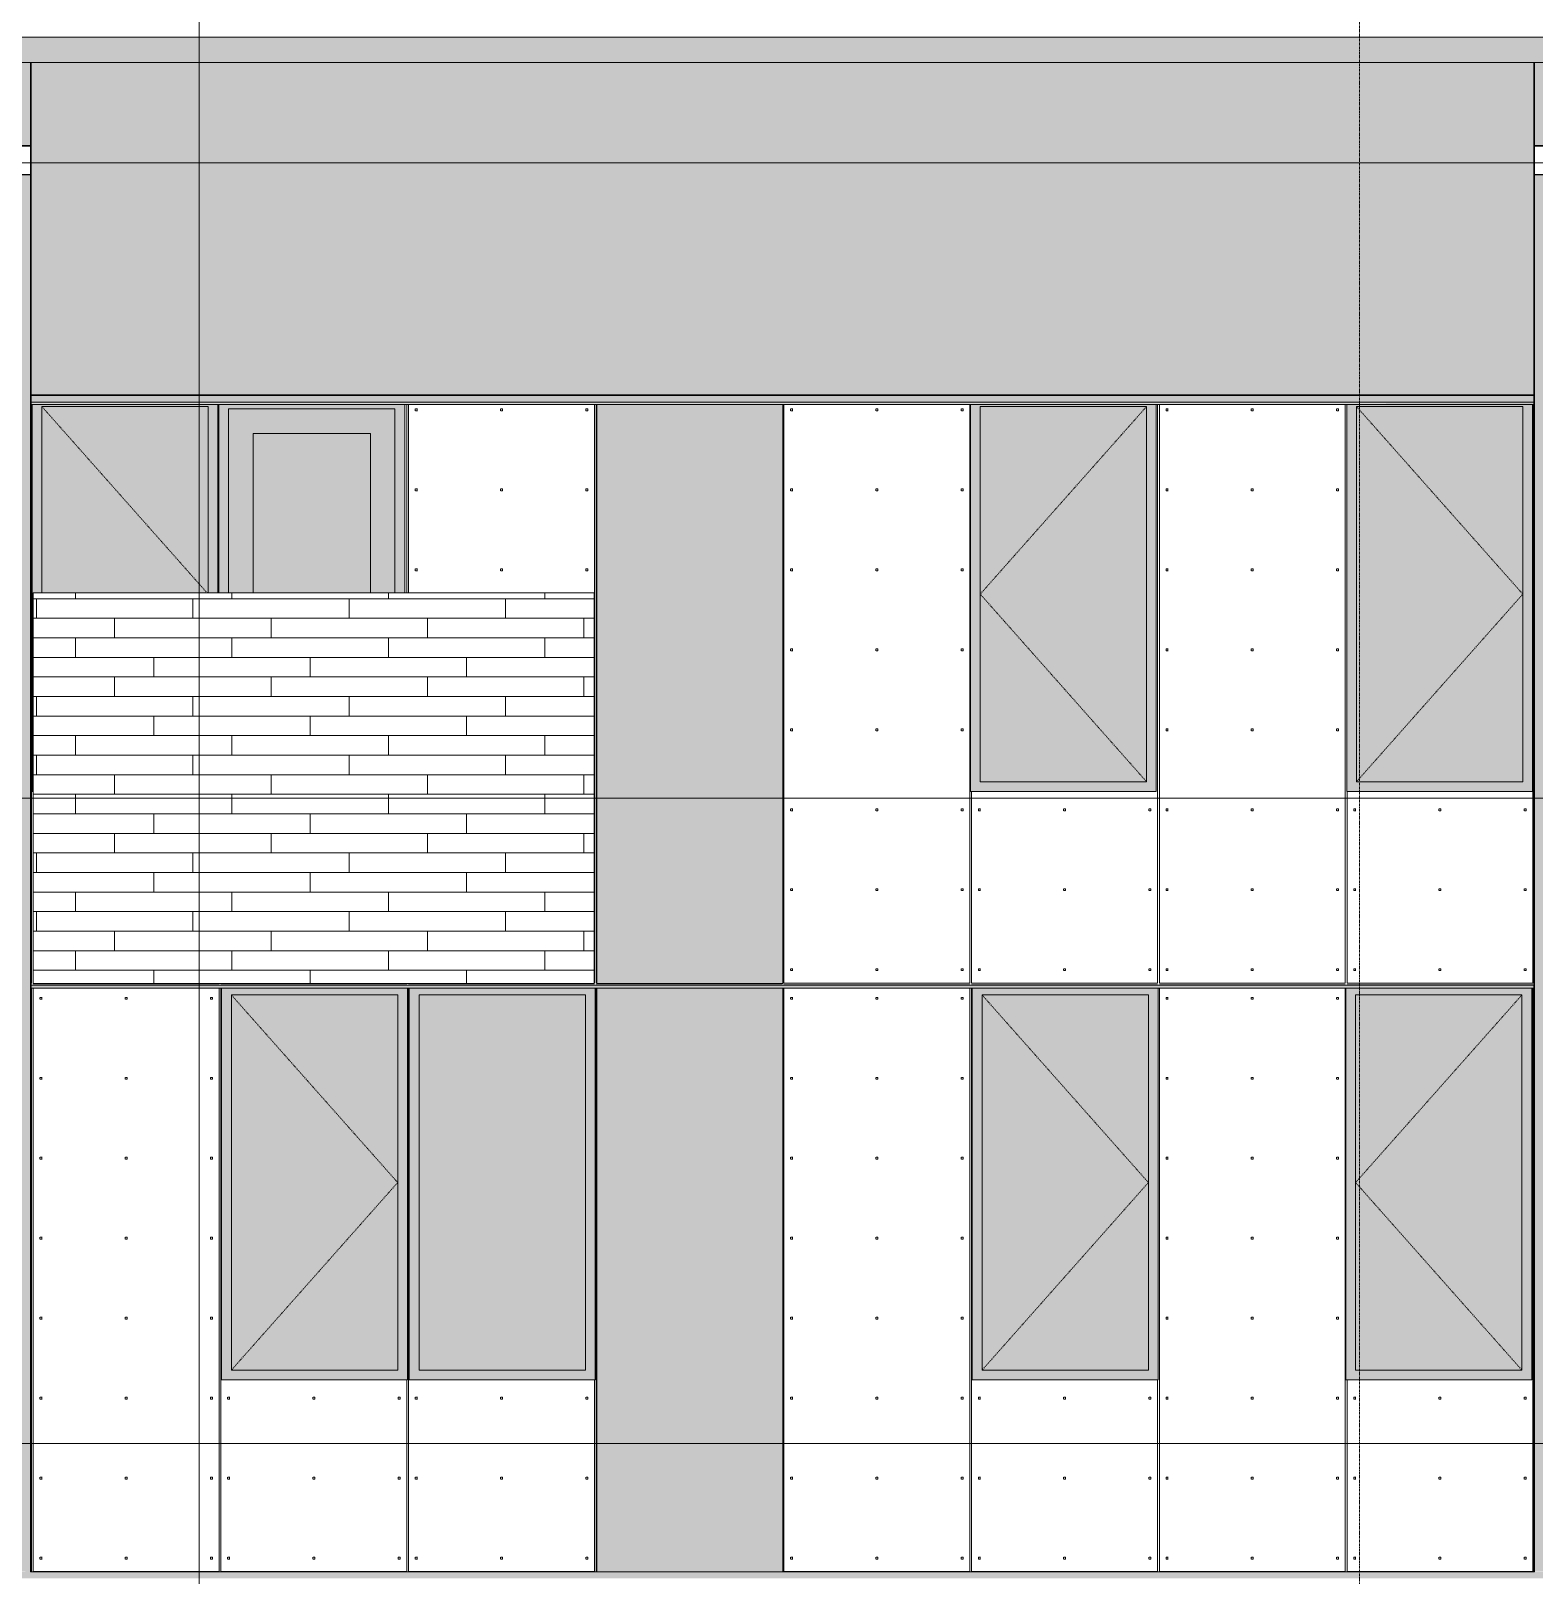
# Model space of a CAD drawing. Header units: inches. Extents: x 1750 to 8392, y -264 to 660.
# Drawn here: x 5916.8 to 6224.4, y 109.1 to 425 of the extents above; entities that cross this region are included whole.
import ezdxf

# ---------------------------------------------------------------- set-up
doc = ezdxf.new("R2010")
doc.units = ezdxf.units.IN
doc.header["$MEASUREMENT"] = 0
doc.linetypes.add('Dash', pattern=[0.25, 0.125, -0.125])
doc.linetypes.add('Grid Line 1_2_', pattern=[0.8749999999999999, 0.4999999999999999, -0.125, 0.125, -0.125])
for name, color, linetype, lineweight in [('0-4', 50, 'Continuous', 5), ('A-CLNG-1', 13, 'Continuous', 5), ('A-FLOR-LEVL-1', 51, 'Grid Line 1_2_', 9), ('A-GENM', 5, 'Continuous', 9), ('A-GLAZ-1', 151, 'Continuous', 9), ('A-GLAZ-HDLN', 1, 'Dash', 13), ('A-WALL-2', 113, 'Continuous', 9), ('A-WALL-PATT-1', 111, 'Continuous', 9), ('G-ANNO-SYMB-2', 111, 'Continuous', 9), ('S-GRID-1', 1, 'Grid Line 1_2_', 9)]:
    doc.layers.add(name, color=color, linetype=linetype, lineweight=lineweight)
pattern_1 = [(0, (6029.976621914886, 268.8), (0, 4), []), (90, (6029.976621914886, 268.8), (-7.999999999999999, 8), [4, -28]), (90, (6045.976621914886, 272.8), (-7.999999999999999, 8), [4, -28])]

# ---------------------------------------------------------------- blocks, each defined once
blk = doc.blocks.new('CTR - 1st Phase - Common Walls_rvt-2-BUILDING ELEVATION - NORTH')
at = {"layer": 'A-FLOR-LEVL-1'}
for p, q in [((-12376.80906771182, 397.9999999997726), (-9659.778362595232, 397.999999999791)), ((-12376.80906771182, 267.9999999998744), (-9659.778362595232, 267.9999999998928)), ((-12376.80906771182, 135.9999999998744), (-9659.778362595232, 135.9999999998929))]:
    blk.add_line(p, q, dxfattribs=at)
blk = doc.blocks.new('CTR - 1st Phase -Stairs _ Elevators_rvt-2-BUILDING ELEVATION - NORTH')
at = {"layer": 'A-FLOR-LEVL-1'}
for p, q in [((-12376.80906771182, 397.9999999997726), (-9659.778362595232, 397.999999999791)), ((-12376.80906771182, 267.9999999998744), (-9659.778362595232, 267.9999999998928)), ((-12376.80906771182, 135.9999999998744), (-9659.778362595232, 135.9999999998929))]:
    blk.add_line(p, q, dxfattribs=at)
blk = doc.blocks.new('Basic Wall _ EXT - FIBER CEMENT - LARGE - ___-2505168-BUILDING ELEVATION - NORTH')
at = {"layer": 'A-WALL-2'}
blk.add_hatch(color=256, dxfattribs=at).paths.add_polyline_path([(-10781.69945643601, 229.1487013739525), (-10780.52689610942, 229.1487013739525), (-10780.52689610942, 229.7258054105971), (-11087.97689610942, 229.7227915191499), (-11087.97689610942, 229.1487013739525), (-10782.9643961094, 229.1487013739525)], flags=0)
for p, q in [((-11087.97689610941, 229.1487013739523), (-11087.97689610941, 229.7258054105967)), ((-11087.97689610941, 229.7258054105967), (-10780.52689610941, 229.7258054105967)), ((-11087.97689610941, 229.1487013739523), (-10780.52689610941, 229.1487013739523)), ((-10780.52689610941, 229.7258054105967), (-10780.52689610941, 229.1487013739523))]:
    blk.add_line(p, q, dxfattribs=at)
blk = doc.blocks.new('Basic Wall _ EXT - FIBER CEMENT - LARGE - ___-2162461-BUILDING ELEVATION - NORTH')
at = {"layer": 'A-WALL-2'}
for points in [[(-10781.69945643601, 349.0169931572539), (-10780.52689610942, 349.0169931572539), (-10780.52689610942, 350.3545547024564), (-11087.97689610942, 350.3545547024564), (-11087.97689610942, 349.0169931572539), (-10782.77689610941, 349.0169931572539)], [(-10781.69945643601, 348.6818487133896), (-10780.52689610942, 348.6818487133896), (-10780.52689610942, 349.0169931572539), (-11087.97689610942, 349.0169931572539), (-11087.97689610942, 348.6818487133896), (-10782.22004739601, 348.6818487133896)], [(-11087.97273262567, 348.549770708439), (-10780.52689610942, 348.5895229865451), (-10780.52689610942, 348.6818487133896), (-11087.97689610942, 348.6378668916379), (-11087.97689610942, 348.549770708439)]]:
    blk.add_hatch(color=256, dxfattribs=at).paths.add_polyline_path(points, flags=0)
for p, q in [((-11087.97689610941, 349.0169931572537), (-11087.97689610941, 350.3545547024561)), ((-11087.97689610941, 350.3545547024561), (-10780.52689610941, 350.3545547024561)), ((-11087.97689610941, 348.6818487133894), (-11087.97689610941, 349.0169931572536)), ((-11087.97689610941, 349.0169931572536), (-10780.52689610941, 349.0169931572536)), ((-11087.97689610941, 348.5497707084394), (-11087.97689610941, 348.6818487133889)), ((-11087.97689610941, 348.5296835956353), (-11087.97689610941, 348.5497707084388)), ((-11087.97689610941, 348.5081070091225), (-11087.97689610941, 348.5296835956358)), ((-11087.97689610942, 348.5077502620761), (-10780.52689610942, 348.5077502621777)), ((-10780.52689610941, 350.3545547024561), (-10780.52689610941, 349.0169931572537)), ((-10780.52689610941, 349.0169931572536), (-10780.52689610941, 348.6818487133894)), ((-10780.52689610941, 348.6818487133893), (-10780.52689610941, 348.549770708439)), ((-10780.52689610941, 348.5497707084388), (-10780.52689610941, 348.5296835956353)), ((-10780.52689610941, 348.5296835956355), (-10780.52689610941, 348.5081070092313))]:
    blk.add_line(p, q, dxfattribs=at)
blk = doc.blocks.new('Basic Wall _ EXT - FIBER CEMENT - SMALL - ___-2145935-BUILDING ELEVATION - NORTH')
at = {"layer": 'A-WALL-2'}
blk.add_hatch(color=256, dxfattribs=at).paths.add_polyline_path([(-12112.49148768601, 418.5387564382627), (-9973.625428530584, 418.5387564382651), (-9973.625428530584, 423.6633598175416), (-12125.15336368819, 423.6633598175416), (-12125.15336368819, 418.5387564382651), (-12117.42034706101, 418.5387564382651)], flags=0)
for p, q in [((-12125.15336368818, 423.6633598175411), (-9973.625428530575, 423.6633598175411)), ((-12125.15336368818, 418.5387564382646), (-9973.625428530575, 418.5387564382646))]:
    blk.add_line(p, q, dxfattribs=at)
blk = doc.blocks.new('_THE_ WINDOW _ DOOR - Window - 2nd Floor-2480464-BUILDING ELEVATION - NORTH')
at = {"layer": 'A-GLAZ-1'}
h = blk.add_hatch(color=256, dxfattribs=at)
h.paths.add_polyline_path([(-11817.01439610943, 148.9999999999792), (-11778.98939610942, 148.9999999999792), (-11778.98939610942, 229.1487013739526), (-11817.01439610943, 229.1487013739526), (-11817.01439610943, 154.4941298463743)], flags=0)
h.paths.add_polyline_path([(-11806.90220643601, 150.9999999999791), (-11815.01439610943, 150.9999999999791), (-11815.01439610943, 227.7499999999791), (-11780.98939610943, 227.7499999999791), (-11780.98939610943, 150.9999999999791), (-11797.04448768601, 150.9999999999791)], flags=0)
blk.add_hatch(color=256, dxfattribs=at).paths.add_polyline_path([(-11815.01439610942, 150.9999999999791), (-11780.98939610942, 151.0342963577618), (-11780.98939610942, 227.7499999999791), (-11815.01439610942, 227.7499999999791), (-11815.01439610942, 154.4941298463743)], flags=0)
for p, q in [((-11817.01439610942, 229.1487013739524), (-11817.01439610942, 148.9999999999786)), ((-11815.01439610942, 150.9999999999788), (-11815.01439610942, 227.7499999999788)), ((-11815.01439610942, 227.7499999999788), (-11780.98939610941, 227.7499999999788)), ((-11780.98939610941, 227.7499999999788), (-11780.98939610941, 150.9999999999788)), ((-11778.98939610942, 148.9999999999788), (-11778.98939610942, 229.1487013739524)), ((-11817.01439610942, 148.9999999999786), (-11778.98939610942, 148.9999999999788)), ((-11780.98939610941, 150.9999999999788), (-11815.01439610942, 150.9999999999788))]:
    blk.add_line(p, q, dxfattribs=at)
at = {"layer": 'A-GLAZ-HDLN'}
for p, q in [((-11780.98939610941, 189.3749999999785), (-11815.01439610942, 227.7499999999785)), ((-11815.01439610942, 150.9999999999784), (-11780.98939610941, 189.3749999999785))]:
    blk.add_line(p, q, dxfattribs=at)
blk = doc.blocks.new('_THE_ WINDOW _ DOOR - Window - 2nd Floor - Fixed-2480469-BUILDING ELEVATION - NORTH')
at = {"layer": 'A-GLAZ-1'}
h = blk.add_hatch(color=256, dxfattribs=at)
h.paths.add_polyline_path([(-12086.00189610943, 148.999999999988), (-12047.97689610943, 148.999999999988), (-12047.97689610943, 229.1487013739526), (-12086.00189610943, 229.1487013739526), (-12086.00189610943, 160.2251298463744)], flags=0)
h.paths.add_polyline_path([(-12049.97689610943, 150.9999999999875), (-12084.00189610943, 150.9999999999875), (-12084.00189610943, 227.7499999999876), (-12049.97689610943, 227.7499999999876), (-12049.97689610943, 154.4941298463742)], flags=0)
blk.add_hatch(color=256, dxfattribs=at).paths.add_polyline_path([(-12082.91833143601, 150.9999999999875), (-12049.97689610943, 150.9999999999875), (-12049.97689610943, 227.7499999999876), (-12084.00189610943, 227.7499999999876), (-12084.00189610943, 150.9999999999875)], flags=0)
for p, q in [((-12086.00189610942, 148.9999999999874), (-12086.00189610942, 229.1487013739525)), ((-12084.00189610942, 227.7499999999876), (-12084.00189610942, 150.9999999999876)), ((-12084.00189610942, 227.7499999999876), (-12049.97689610942, 227.7499999999876)), ((-12049.97689610942, 150.9999999999876), (-12049.97689610942, 227.7499999999876)), ((-12047.97689610942, 229.1487013739525), (-12047.97689610942, 148.9999999999876)), ((-12047.97689610942, 148.9999999999876), (-12086.00189610942, 148.9999999999874)), ((-12084.00189610942, 150.9999999999876), (-12049.97689610942, 150.9999999999876))]:
    blk.add_line(p, q, dxfattribs=at)
blk = doc.blocks.new('Perforated Panel at Magic-Pak - hvac panel - 2nd floor-2505076-BUILDING ELEVATION - NORTH')
at = {"layer": 'A-GLAZ-1'}
h = blk.add_hatch(dxfattribs=at)
h.set_pattern_fill('FP_49', color=256, style=0, pattern_type=2)
h.set_pattern_definition([(0, (-11721.389, 169.75), (1, 1), [0.5, -1.5]), (90, (-11721.139, 169.5), (-0.9999999999999999, 1), [0.5, -1.5])])
h.paths.add_polyline_path([(-11702.37767735942, 109.7499999999869), (-11702.37767735942, 229.1487013739527), (-11740.40111485942, 229.1487013739527), (-11740.40111485942, 109.7499999999869), (-11728.04045643601, 109.7499999999869)], flags=0)
for p, q in [((-11740.40111485941, 229.1487013739524), (-11740.40111485941, 109.7499999999873)), ((-11702.37767735941, 109.7499999999873), (-11702.37767735941, 229.1487013739524)), ((-11740.40111485941, 109.7499999999873), (-11702.37767735941, 109.7499999999873))]:
    blk.add_line(p, q, dxfattribs=at)
blk = doc.blocks.new('_THE_ WINDOW _ DOOR - Window - 3rd Floor-2480465-BUILDING ELEVATION - NORTH')
at = {"layer": 'A-GLAZ-1'}
h = blk.add_hatch(color=256, dxfattribs=at)
h.paths.add_polyline_path([(-10895.41439610941, 269.3749999999876), (-10857.76439610941, 269.3749999999876), (-10857.76439610941, 348.5081070091198), (-10895.78939610941, 348.5081070091198), (-10895.78939610941, 269.3749999999876)], flags=0)
h.paths.add_polyline_path([(-10893.78939610941, 271.3749999999875), (-10893.78939610941, 348.1249999999876), (-10859.76439610941, 348.1249999999876), (-10859.76439610941, 271.3749999999875), (-10860.56120643601, 271.3749999999875)], flags=0)
blk.add_hatch(color=256, dxfattribs=at).paths.add_polyline_path([(-10860.56120643601, 271.3749999999875), (-10859.76439610941, 271.3749999999875), (-10859.76439610941, 348.1249999999876), (-10893.78939610941, 348.1249999999876), (-10893.78939610941, 271.3749999999875)], flags=0)
for p, q in [((-10895.78939610941, 348.5296835956356), (-10895.78939610941, 269.3749999999872)), ((-10893.78939610941, 348.1249999999872), (-10859.76439610941, 348.1249999999872)), ((-10893.78939610941, 271.3749999999873), (-10893.78939610941, 348.1249999999872)), ((-10859.76439610941, 348.1249999999872), (-10859.76439610941, 271.3749999999873)), ((-10857.7643961094, 269.374999999987), (-10857.7643961094, 348.5165339071337)), ((-10895.78939610941, 269.3749999999872), (-10857.7643961094, 269.374999999987)), ((-10859.76439610941, 271.3749999999873), (-10893.78939610941, 271.3749999999873))]:
    blk.add_line(p, q, dxfattribs=at)
at = {"layer": 'A-GLAZ-HDLN'}
for p, q in [((-10893.78939610941, 309.7499999999869), (-10859.76439610941, 348.124999999987)), ((-10859.76439610941, 271.3749999999869), (-10893.78939610941, 309.7499999999869))]:
    blk.add_line(p, q, dxfattribs=at)
blk = doc.blocks.new('_THE_ WINDOW _ DOOR - Window - 3rd Floor-V49-BUILDING ELEVATION - NORTH')
at = {"layer": 'A-GLAZ-1'}
for points in [[(-11087.78939610941, 269.3749999999876), (-11087.60189610933, 269.3749999999876), (-11087.60189610933, 309.9999999999875), (-11085.78939610941, 309.9999999999875), (-11085.78939610941, 348.1249999999876), (-11051.76439610941, 348.1249999999876), (-11051.76439610941, 309.9999999999892), (-11049.76439610941, 309.9999999999892), (-11049.76439610941, 348.5081070091198), (-11087.78939610941, 348.5081070091198), (-11087.78939610941, 274.8451298463744)], [(-11085.78939610941, 309.9999999999875), (-11051.76439610941, 309.9999999999892), (-11051.76439610941, 348.1249999999876), (-11085.78939610941, 348.1249999999876), (-11085.78939610941, 320.6931298463743)]]:
    blk.add_hatch(color=256, dxfattribs=at).paths.add_polyline_path(points, flags=0)
for p, q in [((-11087.78939610941, 348.5165419265127), (-11087.78939610941, 269.374999999987)), ((-11085.78939610941, 309.9999999999873), (-11085.78939610941, 348.1249999999872)), ((-11085.78939610941, 348.1249999999872), (-11051.76439610941, 348.1249999999872)), ((-11051.76439610941, 348.1249999999872), (-11051.76439610941, 309.9999999999882)), ((-11049.76439610941, 309.9999999999883), (-11049.76439610941, 348.5181682621977)), ((-11087.78939610941, 269.374999999987), (-11087.60189610933, 269.374999999987))]:
    blk.add_line(p, q, dxfattribs=at)
at = {"layer": 'A-GLAZ-HDLN'}
blk.add_line((-11051.98605734719, 309.9999999999882), (-11085.78939610941, 348.124999999987), dxfattribs=at)
blk = doc.blocks.new('_THE_ WINDOW _ DOOR - Window - 2nd Floor-2480470-BUILDING ELEVATION - NORTH')
at = {"layer": 'A-GLAZ-1'}
h = blk.add_hatch(color=256, dxfattribs=at)
h.paths.add_polyline_path([(-10818.98939610939, 148.9999999999792), (-10780.9643961094, 148.9999999999792), (-10780.9643961094, 229.1487013739526), (-10818.98939610939, 229.1487013739526), (-10818.98939610939, 154.4941298463743)], flags=0)
h.paths.add_polyline_path([(-10811.27261268601, 150.9999999999791), (-10816.9893961094, 150.9999999999791), (-10816.9893961094, 227.7499999999791), (-10782.9643961094, 227.7499999999791), (-10782.9643961094, 150.9999999999791), (-10801.41489393601, 150.9999999999791)], flags=0)
blk.add_hatch(color=256, dxfattribs=at).paths.add_polyline_path([(-10816.9893961094, 150.9999999999791), (-10782.9643961094, 150.9999999999791), (-10782.9643961094, 227.7499999999791), (-10816.9893961094, 227.7499999999791), (-10816.9893961094, 154.4941298463743)], flags=0)
for p, q in [((-10818.98939610939, 229.1487013739524), (-10818.98939610939, 148.9999999999788)), ((-10816.98939610939, 227.7499999999788), (-10782.96439610939, 227.7499999999788)), ((-10816.98939610939, 150.9999999999788), (-10816.98939610939, 227.7499999999788)), ((-10782.96439610939, 227.7499999999788), (-10782.96439610939, 150.9999999999788)), ((-10780.96439610939, 148.9999999999786), (-10780.96439610939, 229.1487013739524)), ((-10818.98939610939, 148.9999999999788), (-10780.96439610939, 148.9999999999786)), ((-10782.96439610939, 150.9999999999788), (-10816.98939610939, 150.9999999999788))]:
    blk.add_line(p, q, dxfattribs=at)
at = {"layer": 'A-GLAZ-HDLN'}
for p, q in [((-10816.98939610939, 189.3749999999785), (-10782.96439610939, 227.7499999999785)), ((-10782.96439610939, 150.9999999999784), (-10816.98939610939, 189.3749999999785))]:
    blk.add_line(p, q, dxfattribs=at)
blk = doc.blocks.new('_THE_ WINDOW _ DOOR - Window - 3rd Floor-V29-BUILDING ELEVATION - NORTH')
at = {"layer": 'A-GLAZ-1'}
h = blk.add_hatch(color=256, dxfattribs=at)
h.paths.add_polyline_path([(-11394.80189610942, 269.3749999999876), (-11356.77689610942, 269.3749999999876), (-11356.77689610942, 348.5081070091198), (-11394.80189610942, 348.5081070091198), (-11394.80189610942, 274.8451298463744)], flags=0)
h.paths.add_polyline_path([(-11358.77689610942, 271.3749999999875), (-11392.80189610942, 271.3749999999875), (-11392.80189610942, 348.1249999999876), (-11358.77689610942, 348.1249999999876), (-11358.77689610942, 274.8451298463744)], flags=0)
blk.add_hatch(color=256, dxfattribs=at).paths.add_polyline_path([(-11392.80189610941, 271.3749999999875), (-11358.77689610942, 271.3749999999875), (-11358.77689610942, 348.1249999999876), (-11392.80189610941, 348.1249999999876), (-11392.80189610941, 274.8451298463744)], flags=0)
for p, q in [((-11394.80189610941, 348.5165339071382), (-11394.80189610941, 269.374999999987)), ((-11392.80189610941, 271.3749999999873), (-11392.80189610941, 348.1249999999872)), ((-11392.80189610941, 348.1249999999872), (-11358.77689610941, 348.1249999999872)), ((-11358.77689610941, 348.1249999999872), (-11358.77689610941, 271.3749999999873)), ((-11356.77689610941, 269.3749999999872), (-11356.77689610941, 348.516533907143)), ((-11394.80189610941, 269.374999999987), (-11356.77689610941, 269.3749999999872)), ((-11358.77689610941, 271.3749999999873), (-11392.80189610941, 271.3749999999873))]:
    blk.add_line(p, q, dxfattribs=at)
at = {"layer": 'A-GLAZ-HDLN'}
for p, q in [((-11358.77689610941, 309.7499999999869), (-11392.80189610941, 348.124999999987)), ((-11392.80189610941, 271.3749999999869), (-11358.77689610941, 309.7499999999869))]:
    blk.add_line(p, q, dxfattribs=at)
blk = doc.blocks.new('Family1 - SCUPPER-2154893-BUILDING ELEVATION - NORTH')
at = {"layer": 'A-GENM'}
for points in [[(-11673.97689610941, 401.4998860208661), (-11673.85189610942, 401.4998860208661), (-11673.85189610942, 418.5387564382651), (-11673.97689610941, 418.5387564382651), (-11673.97689610941, 402.6005280878815)], [(-11664.10189610942, 401.4998860208661), (-11664.10189610942, 418.5387564382631), (-11673.85189610942, 418.5387564382651), (-11673.85189610942, 401.4998860208661)], [(-11663.97689610942, 401.4998860208661), (-11663.97689610942, 418.5387564382631), (-11664.10189610942, 418.5387564382631), (-11664.10189610942, 401.4998860208661)], [(-11673.85189610942, 109.7499999999868), (-11673.85189610942, 395.4998860208664), (-11673.97689610941, 395.4998860208664), (-11673.97689610941, 109.7499999999868)], [(-11673.85189610942, 109.8749999999874), (-11664.10189610942, 109.8766214463179), (-11664.10189610942, 395.4998860208664), (-11673.85189610942, 395.4998860208664), (-11673.85189610942, 110.0030942600674)], [(-11664.10189610942, 109.7499999999868), (-11663.97689610942, 109.7556088946248), (-11663.97689610942, 395.4998860208664), (-11664.10189610942, 395.4998860208664), (-11664.10189610942, 109.7571012834417)]]:
    blk.add_hatch(color=256, dxfattribs=at).paths.add_polyline_path(points, flags=0)
h = blk.add_hatch(color=256, dxfattribs=at)
h.paths.add_polyline_path([(-11664.10189610942, 395.4998860208664), (-11663.97689610942, 395.4998860208664), (-11663.97689610942, 401.4998860208661), (-11673.97689610941, 401.4998860208661), (-11673.97689610941, 395.4998860208664), (-11673.85189610942, 395.4998860208664)], flags=0)
h.paths.add_polyline_path([(-11673.85189610942, 395.624886020866), (-11673.85189610942, 401.3748860208659), (-11664.10189610942, 401.3748860208659), (-11664.10189610942, 395.624886020866)], flags=0)
for p, q in [((-11673.97689610941, 401.4998860208659), (-11673.97689610941, 418.5387564382646)), ((-11673.85189610941, 401.4998860208659), (-11673.85189610941, 418.5387564382646)), ((-11664.10189610941, 401.4998860208659), (-11664.10189610941, 418.5387564382646)), ((-11663.97689610941, 401.4998860208659), (-11663.97689610941, 418.5387564382646)), ((-11663.97689610941, 401.4998860208659), (-11673.97689610941, 401.4998860208659)), ((-11673.97689610941, 401.4998860208659), (-11673.97689610941, 395.4998860208658)), ((-11673.85189610941, 395.6248860208657), (-11673.85189610941, 401.3748860208657)), ((-11673.85189610941, 401.3748860208657), (-11664.10189610941, 401.3748860208657)), ((-11664.10189610941, 401.3748860208657), (-11664.10189610941, 395.6248860208657)), ((-11663.97689610941, 395.4998860208658), (-11663.97689610941, 401.4998860208659)), ((-11673.97689610941, 350.3545547024558), (-11673.97689610941, 395.4998860208658)), ((-11673.97689610941, 395.4998860208658), (-11663.97689610941, 395.4998860208658)), ((-11664.10189610941, 395.6248860208657), (-11673.85189610941, 395.6248860208657)), ((-11673.85189610941, 109.7499999999995), (-11673.85189610941, 395.4998860208658)), ((-11664.10189610941, 109.7499999999995), (-11664.10189610941, 395.4998860208658)), ((-11663.97689610941, 350.3545547024558), (-11663.97689610941, 395.4998860208658)), ((-11673.97689610941, 229.7258054105968), (-11673.97689610941, 348.5165339071429)), ((-11663.97689610941, 229.7258054105968), (-11663.97689610941, 348.5165339071054)), ((-11673.97689610941, 109.7499999999995), (-11673.97689610941, 229.1487013739523)), ((-11663.97689610941, 109.7499999999995), (-11663.97689610941, 229.1487013739523)), ((-11673.85189610941, 109.7499999999995), (-11673.97689610941, 109.7499999999995)), ((-11663.97689610941, 109.7499999999995), (-11664.10189610941, 109.7499999999995))]:
    blk.add_line(p, q, dxfattribs=at)
blk = doc.blocks.new('_THE_ WINDOW _ DOOR - Door - 3rd floors-V52-BUILDING ELEVATION - NORTH')
at = {"layer": 'A-GLAZ-1'}
for points in [[(-11013.55189610941, 309.9999999999893), (-11011.55189610941, 309.9999999999893), (-11011.55189610941, 348.50810700912), (-11049.57689610941, 348.50810700912), (-11049.57689610941, 309.9999999999893), (-11047.57689610941, 309.9999999999893), (-11047.57689610941, 347.6249999999861), (-11013.55189610941, 347.6249999999861), (-11013.55189610941, 343.6171298463745)], [(-11042.57689610941, 309.9999999999893), (-11042.57689610941, 342.6249999999859), (-11018.55189610941, 342.6249999999862), (-11018.55189610941, 309.9999999999893), (-11013.55189610941, 309.9999999999893), (-11013.55189610941, 347.6249999999861), (-11047.57689610941, 347.6249999999861), (-11047.57689610941, 309.9999999999893), (-11044.99984131489, 309.9999999999893)], [(-11018.55189610941, 309.9999999999893), (-11018.55189610941, 342.6249999999862), (-11042.57689610941, 342.6249999999859), (-11042.57689610941, 309.9999999999893), (-11038.00014393601, 309.9999999999893)]]:
    blk.add_hatch(color=256, dxfattribs=at).paths.add_polyline_path(points, flags=0)
for p, q in [((-11049.5768961094, 348.5181762816042), (-11049.5768961094, 309.9999999999882)), ((-11047.5768961094, 309.9999999999883), (-11047.5768961094, 347.6249999999856)), ((-11047.5768961094, 347.6249999999856), (-11013.5518961094, 347.6249999999856)), ((-11013.5518961094, 347.6249999999856), (-11013.5518961094, 309.9999999999877)), ((-11011.5518961094, 309.9999999999875), (-11011.5518961094, 348.5198026172891)), ((-11042.5768961094, 309.9999999999882), (-11042.5768961094, 342.6249999999856)), ((-11042.5768961094, 342.6249999999856), (-11018.5518961094, 342.6249999999856)), ((-11018.5518961094, 342.6249999999856), (-11018.5518961094, 309.9999999999876))]:
    blk.add_line(p, q, dxfattribs=at)
blk = doc.blocks.new('Perforated Panel at Magic-Pak - hvac panel - 3rd floor-V53-BUILDING ELEVATION - NORTH')
at = {"layer": 'A-GLAZ-1'}
h = blk.add_hatch(dxfattribs=at)
h.set_pattern_fill('FP_73', color=256, style=0, pattern_type=2)
h.set_pattern_definition([(0, (-11222.002, 290.125), (1, 1), [0.5, -1.5]), (90, (-11221.752, 289.875), (-0.9999999999999999, 1), [0.5, -1.5])])
h.paths.add_polyline_path([(-11202.99017735943, 230.1249999999876), (-11202.99017735943, 348.5081070091414), (-11241.01361485943, 348.5081070091414), (-11241.01361485943, 230.1249999999876)], flags=0)
for p, q in [((-11241.01361485942, 348.5296835956358), (-11241.01361485942, 230.1249999999872)), ((-11202.99017735942, 230.1249999999872), (-11202.99017735942, 348.5296835956354)), ((-11241.01361485942, 230.1249999999872), (-11202.99017735942, 230.1249999999872))]:
    blk.add_line(p, q, dxfattribs=at)

msp = doc.modelspace()

# ---------------------------------------------------------------- hatches: boundary and pattern name
at = {"layer": 'A-CLNG-1'}
msp.add_hatch(color=256, dxfattribs=at).paths.add_polyline_path([(7011.796665478878, 108.3749999999874), (7024.439225805527, 108.3749999999874), (7024.439225805527, 109.7499999999875), (6656.56422580548, 109.7499999999998), (6656.56422580548, 109.8749999999874), (6646.814225805478, 109.8749999999874), (6646.814225805478, 109.7499999999998), (6646.68922580548, 109.7499999999998), (6646.688444555482, 109.7499999999875), (6234.226725805467, 109.7499999999875), (6234.226725805467, 109.8749999999874), (6224.476725805467, 109.8526621613852), (6224.476725805467, 109.7499999999875), (5916.776725805463, 109.7499999999875), (5916.776725805463, 109.8749999999874), (5907.026725805463, 109.8321475065868), (5907.026725805463, 109.7499999999875), (5571.239225805464, 109.7499999999868), (5571.239225805464, 108.3749999999874), (6995.789225805465, 108.3749999999874)], flags=0)
at = {"layer": 'A-WALL-PATT-1'}
h = msp.add_hatch(dxfattribs=at)
h.set_pattern_fill('FP_39', color=256, style=0, pattern_type=2)
h.set_pattern_definition([(0, (7032.267621914887, -119.146), (-38.4, 76.8), [0.392, -38.007]), (0, (7032.267621914887, -118.754), (-38.4, 76.8), [0.392, -38.007]), (0, (7032.267621914887, -109.546), (-38.4, 76.8), [0.392, -38.007]), (0, (7032.267621914887, -109.154), (-38.4, 76.8), [0.392, -38.007]), (0, (7032.267621914887, -99.946), (-38.4, 76.8), [0.392, -38.007]), (0, (7032.267621914887, -99.554), (-38.4, 76.8), [0.392, -38.007]), (0, (7032.267621914887, -90.346), (-38.4, 76.8), [0.392, -38.007]), (0, (7032.267621914887, -89.954), (-38.4, 76.8), [0.392, -38.007]), (0, (7032.267621914887, -80.74600000000001), (-38.4, 76.8), [0.392, -38.007]), (0, (7032.267621914887, -80.354), (-38.4, 76.8), [0.392, -38.007]), (0, (7032.267621914887, -71.146), (-38.4, 76.8), [0.392, -38.007]), (0, (7032.267621914887, -70.75399999999999), (-38.4, 76.8), [0.392, -38.007]), (0, (7032.267621914887, -61.54600000000001), (-38.4, 76.8), [0.392, -38.007]), (0, (7032.267621914887, -61.154), (-38.4, 76.8), [0.392, -38.007]), (0, (7032.267621914887, -51.94600000000001), (-38.4, 76.8), [0.392, -38.007]), (0, (7032.267621914887, -51.55399999999999), (-38.4, 76.8), [0.392, -38.007]), (0, (7067.167621914887, -119.146), (-38.4, 76.8), [0.392, -38.007]), (0, (7067.167621914887, -118.754), (-38.4, 76.8), [0.392, -38.007]), (0, (7067.167621914887, -109.546), (-38.4, 76.8), [0.392, -38.007]), (0, (7067.167621914887, -109.154), (-38.4, 76.8), [0.392, -38.007]), (0, (7067.167621914887, -99.946), (-38.4, 76.8), [0.392, -38.007]), (0, (7067.167621914887, -99.554), (-38.4, 76.8), [0.392, -38.007]), (0, (7067.167621914887, -90.346), (-38.4, 76.8), [0.392, -38.007]), (0, (7067.167621914887, -89.954), (-38.4, 76.8), [0.392, -38.007]), (0, (7067.167621914887, -80.74600000000001), (-38.4, 76.8), [0.392, -38.007]), (0, (7067.167621914887, -80.354), (-38.4, 76.8), [0.392, -38.007]), (0, (7067.167621914887, -71.146), (-38.4, 76.8), [0.392, -38.007]), (0, (7067.167621914887, -70.75399999999999), (-38.4, 76.8), [0.392, -38.007]), (0, (7067.167621914887, -61.54600000000001), (-38.4, 76.8), [0.392, -38.007]), (0, (7067.167621914887, -61.154), (-38.4, 76.8), [0.392, -38.007]), (0, (7067.167621914887, -51.94600000000001), (-38.4, 76.8), [0.392, -38.007]), (0, (7067.167621914887, -51.55399999999999), (-38.4, 76.8), [0.392, -38.007]), (90, (7030.526621914887, -123.75), (-38.4, 2.351321854362918e-15), [76.8, 0, 0, 0]), (90, (7030.901621914887, -123.75), (-38.4, 2.351321854362918e-15), [76.8, 0, 0, 0]), (90, (7032.267621914887, -119.146), (-38.4, 2.351321854362918e-15), [0.392, -76.407]), (90, (7032.267621914887, -109.546), (-38.4, 2.351321854362918e-15), [0.392, -76.407]), (90, (7032.267621914887, -99.946), (-38.4, 2.351321854362918e-15), [0.392, -76.407]), (90, (7032.267621914887, -90.346), (-38.4, 2.351321854362918e-15), [0.392, -76.407]), (90, (7032.267621914887, -80.74600000000001), (-38.4, 2.351321854362918e-15), [0.392, -76.407]), (90, (7032.267621914887, -71.146), (-38.4, 2.351321854362918e-15), [0.392, -76.407]), (90, (7032.267621914887, -61.54600000000001), (-38.4, 2.351321854362918e-15), [0.392, -76.407]), (90, (7032.267621914887, -51.94600000000001), (-38.4, 2.351321854362918e-15), [0.392, -76.407]), (90, (7032.660621914885, -119.146), (-38.4, 2.351321854362918e-15), [0.392, -76.407]), (90, (7032.660621914885, -109.546), (-38.4, 2.351321854362918e-15), [0.392, -76.407]), (90, (7032.660621914885, -99.946), (-38.4, 2.351321854362918e-15), [0.392, -76.407]), (90, (7032.660621914885, -90.346), (-38.4, 2.351321854362918e-15), [0.392, -76.407]), (90, (7032.660621914885, -80.74600000000001), (-38.4, 2.351321854362918e-15), [0.392, -76.407]), (90, (7032.660621914885, -71.146), (-38.4, 2.351321854362918e-15), [0.392, -76.407]), (90, (7032.660621914885, -61.54600000000001), (-38.4, 2.351321854362918e-15), [0.392, -76.407]), (90, (7032.660621914885, -51.94600000000001), (-38.4, 2.351321854362918e-15), [0.392, -76.407]), (90, (7067.167621914887, -119.146), (-38.4, 2.351321854362918e-15), [0.392, -76.407]), (90, (7067.167621914887, -109.546), (-38.4, 2.351321854362918e-15), [0.392, -76.407]), (90, (7067.167621914887, -99.946), (-38.4, 2.351321854362918e-15), [0.392, -76.407]), (90, (7067.167621914887, -90.346), (-38.4, 2.351321854362918e-15), [0.392, -76.407]), (90, (7067.167621914887, -80.74600000000001), (-38.4, 2.351321854362918e-15), [0.392, -76.407]), (90, (7067.167621914887, -71.146), (-38.4, 2.351321854362918e-15), [0.392, -76.407]), (90, (7067.167621914887, -61.54600000000001), (-38.4, 2.351321854362918e-15), [0.392, -76.407]), (90, (7067.167621914887, -51.94600000000001), (-38.4, 2.351321854362918e-15), [0.392, -76.407]), (90, (7067.560621914885, -119.146), (-38.4, 2.351321854362918e-15), [0.392, -76.407]), (90, (7067.560621914885, -109.546), (-38.4, 2.351321854362918e-15), [0.392, -76.407]), (90, (7067.560621914885, -99.946), (-38.4, 2.351321854362918e-15), [0.392, -76.407]), (90, (7067.560621914885, -90.346), (-38.4, 2.351321854362918e-15), [0.392, -76.407]), (90, (7067.560621914885, -80.74600000000001), (-38.4, 2.351321854362918e-15), [0.392, -76.407]), (90, (7067.560621914885, -71.146), (-38.4, 2.351321854362918e-15), [0.392, -76.407]), (90, (7067.560621914885, -61.54600000000001), (-38.4, 2.351321854362918e-15), [0.392, -76.407]), (90, (7067.560621914885, -51.94600000000001), (-38.4, 2.351321854362918e-15), [0.392, -76.407]), (180, (7068.926621914887, -123.75), (-38.39999999999999, 76.8), [38.025, -0.375]), (180, (7068.926621914887, -114.15), (-38.39999999999999, 76.8), [38.025, -0.375]), (180, (7068.926621914887, -104.55), (-38.39999999999999, 76.8), [38.025, -0.375]), (180, (7068.926621914887, -94.95), (-38.39999999999999, 76.8), [38.025, -0.375]), (180, (7068.926621914887, -85.35), (-38.39999999999999, 76.8), [38.025, -0.375]), (180, (7068.926621914887, -75.75), (-38.39999999999999, 76.8), [38.025, -0.375]), (180, (7068.926621914887, -66.15), (-38.39999999999999, 76.8), [38.025, -0.375]), (180, (7068.926621914887, -56.55), (-38.39999999999999, 76.8), [38.025, -0.375])])
h.paths.add_polyline_path([(4895.164225805469, 350.4999999999874), (5330.90172580547, 350.4999999999874), (5330.90172580547, 418.5387564382631), (4895.164225805469, 418.5387564382631), (4895.164225805469, 355.0791298463745)], flags=0)
h.paths.add_polyline_path([(6538.626165478876, 350.4999999999874), (6646.68922580548, 350.4999999999874), (6646.68922580548, 418.5387564382648), (6234.351725805467, 418.5387564382648), (6234.351725805467, 350.4999999999874), (6499.195290478878, 350.4999999999874)], flags=0)
h.paths.add_polyline_path([(7024.689225805527, 350.4999999999874), (7024.689225805527, 418.5387564382651), (6656.689225805478, 418.5387564382651), (6656.689225805478, 350.4999999999874), (7011.796665478878, 350.4999999999874)], flags=0)
h.paths.add_polyline_path([(5340.901725805468, 350.4999999999874), (5648.476725805469, 350.4999999999874), (5648.476725805469, 418.5387564382634), (5340.901725805468, 418.5387564382634), (5340.901725805468, 366.5411298463744)], flags=0)
h.paths.add_polyline_path([(6224.351725805469, 350.4999999999874), (6224.351725805469, 418.5387564382641), (5916.901725805463, 418.5387564382641), (5916.901725805463, 350.4999999999874), (6223.179165478878, 350.4999999999874)], flags=0)
h.paths.add_polyline_path([(5658.476725805469, 350.4999999999874), (5906.901725805465, 350.4999999999874), (5906.901725805465, 418.5387564382638), (5658.476725805469, 418.5387564382638), (5658.476725805469, 366.5411298463744)], flags=0)
h = msp.add_hatch(dxfattribs=at)
h.set_pattern_fill('FP_41', color=256, style=0, pattern_type=2)
h.set_pattern_definition([(0, (6993.842621914886, 112.304), (-38.4, 120.375), [0.392, -38.007]), (0, (6993.842621914886, 112.696), (-38.4, 120.375), [0.392, -38.007]), (0, (6993.842621914886, 128.661), (-38.4, 120.375), [0.392, -38.007]), (0, (6993.842621914886, 129.053), (-38.4, 120.375), [0.392, -38.007]), (0, (6993.842621914886, 145.018), (-38.4, 120.375), [0.392, -38.007]), (0, (6993.842621914886, 145.411), (-38.4, 120.375), [0.392, -38.007]), (0, (6993.842621914886, 161.375), (-38.4, 120.375), [0.392, -38.007]), (0, (6993.842621914886, 161.768), (-38.4, 120.375), [0.392, -38.007]), (0, (6993.842621914886, 177.732), (-38.4, 120.375), [0.392, -38.007]), (0, (6993.842621914886, 178.125), (-38.4, 120.375), [0.392, -38.007]), (0, (6993.842621914886, 194.089), (-38.4, 120.375), [0.392, -38.007]), (0, (6993.842621914886, 194.482), (-38.4, 120.375), [0.392, -38.007]), (0, (6993.842621914886, 210.447), (-38.4, 120.375), [0.392, -38.007]), (0, (6993.842621914886, 210.839), (-38.4, 120.375), [0.392, -38.007]), (0, (6993.842621914886, 226.804), (-38.4, 120.375), [0.392, -38.007]), (0, (6993.842621914886, 227.196), (-38.4, 120.375), [0.392, -38.007]), (0, (7011.292621914887, 112.304), (-38.4, 120.375), [0.392, -38.007]), (0, (7011.292621914887, 112.696), (-38.4, 120.375), [0.392, -38.007]), (0, (7011.292621914887, 128.661), (-38.4, 120.375), [0.392, -38.007]), (0, (7011.292621914887, 129.053), (-38.4, 120.375), [0.392, -38.007]), (0, (7011.292621914887, 145.018), (-38.4, 120.375), [0.392, -38.007]), (0, (7011.292621914887, 145.411), (-38.4, 120.375), [0.392, -38.007]), (0, (7011.292621914887, 161.375), (-38.4, 120.375), [0.392, -38.007]), (0, (7011.292621914887, 161.768), (-38.4, 120.375), [0.392, -38.007]), (0, (7011.292621914887, 177.732), (-38.4, 120.375), [0.392, -38.007]), (0, (7011.292621914887, 178.125), (-38.4, 120.375), [0.392, -38.007]), (0, (7011.292621914887, 194.089), (-38.4, 120.375), [0.392, -38.007]), (0, (7011.292621914887, 194.482), (-38.4, 120.375), [0.392, -38.007]), (0, (7011.292621914887, 210.447), (-38.4, 120.375), [0.392, -38.007]), (0, (7011.292621914887, 210.839), (-38.4, 120.375), [0.392, -38.007]), (0, (7011.292621914887, 226.804), (-38.4, 120.375), [0.392, -38.007]), (0, (7011.292621914887, 227.196), (-38.4, 120.375), [0.392, -38.007]), (0, (7028.742621914886, 112.304), (-38.4, 120.375), [0.392, -38.007]), (0, (7028.742621914886, 112.696), (-38.4, 120.375), [0.392, -38.007]), (0, (7028.742621914886, 128.661), (-38.4, 120.375), [0.392, -38.007]), (0, (7028.742621914886, 129.053), (-38.4, 120.375), [0.392, -38.007]), (0, (7028.742621914886, 145.018), (-38.4, 120.375), [0.392, -38.007]), (0, (7028.742621914886, 145.411), (-38.4, 120.375), [0.392, -38.007]), (0, (7028.742621914886, 161.375), (-38.4, 120.375), [0.392, -38.007]), (0, (7028.742621914886, 161.768), (-38.4, 120.375), [0.392, -38.007]), (0, (7028.742621914886, 177.732), (-38.4, 120.375), [0.392, -38.007]), (0, (7028.742621914886, 178.125), (-38.4, 120.375), [0.392, -38.007]), (0, (7028.742621914886, 194.089), (-38.4, 120.375), [0.392, -38.007]), (0, (7028.742621914886, 194.482), (-38.4, 120.375), [0.392, -38.007]), (0, (7028.742621914886, 210.447), (-38.4, 120.375), [0.392, -38.007]), (0, (7028.742621914886, 210.839), (-38.4, 120.375), [0.392, -38.007]), (0, (7028.742621914886, 226.804), (-38.4, 120.375), [0.392, -38.007]), (0, (7028.742621914886, 227.196), (-38.4, 120.375), [0.392, -38.007]), (90, (6992.101621914886, 109.75), (-38.4, 2.351321854362918e-15), [120, -0.375]), (90, (6992.476621914886, 109.75), (-38.4, 2.351321854362918e-15), [120, -0.375]), (90, (6993.842621914886, 112.304), (-38.4, 2.351321854362918e-15), [0.392, -119.982]), (90, (6993.842621914886, 128.661), (-38.4, 2.351321854362918e-15), [0.392, -119.982]), (90, (6993.842621914886, 145.018), (-38.4, 2.351321854362918e-15), [0.392, -119.982]), (90, (6993.842621914886, 161.375), (-38.4, 2.351321854362918e-15), [0.392, -119.982]), (90, (6993.842621914886, 177.732), (-38.4, 2.351321854362918e-15), [0.392, -119.982]), (90, (6993.842621914886, 194.089), (-38.4, 2.351321854362918e-15), [0.392, -119.982]), (90, (6993.842621914886, 210.447), (-38.4, 2.351321854362918e-15), [0.392, -119.982]), (90, (6993.842621914886, 226.804), (-38.4, 2.351321854362918e-15), [0.392, -119.982]), (90, (6994.235621914886, 112.304), (-38.4, 2.351321854362918e-15), [0.392, -119.982]), (90, (6994.235621914886, 128.661), (-38.4, 2.351321854362918e-15), [0.392, -119.982]), (90, (6994.235621914886, 145.018), (-38.4, 2.351321854362918e-15), [0.392, -119.982]), (90, (6994.235621914886, 161.375), (-38.4, 2.351321854362918e-15), [0.392, -119.982]), (90, (6994.235621914886, 177.732), (-38.4, 2.351321854362918e-15), [0.392, -119.982]), (90, (6994.235621914886, 194.089), (-38.4, 2.351321854362918e-15), [0.392, -119.982]), (90, (6994.235621914886, 210.447), (-38.4, 2.351321854362918e-15), [0.392, -119.982]), (90, (6994.235621914886, 226.804), (-38.4, 2.351321854362918e-15), [0.392, -119.982]), (90, (7011.292621914887, 112.304), (-38.4, 2.351321854362918e-15), [0.392, -119.982]), (90, (7011.292621914887, 128.661), (-38.4, 2.351321854362918e-15), [0.392, -119.982]), (90, (7011.292621914887, 145.018), (-38.4, 2.351321854362918e-15), [0.392, -119.982]), (90, (7011.292621914887, 161.375), (-38.4, 2.351321854362918e-15), [0.392, -119.982]), (90, (7011.292621914887, 177.732), (-38.4, 2.351321854362918e-15), [0.392, -119.982]), (90, (7011.292621914887, 194.089), (-38.4, 2.351321854362918e-15), [0.392, -119.982]), (90, (7011.292621914887, 210.447), (-38.4, 2.351321854362918e-15), [0.392, -119.982]), (90, (7011.292621914887, 226.804), (-38.4, 2.351321854362918e-15), [0.392, -119.982]), (90, (7011.685621914885, 112.304), (-38.4, 2.351321854362918e-15), [0.392, -119.982]), (90, (7011.685621914885, 128.661), (-38.4, 2.351321854362918e-15), [0.392, -119.982]), (90, (7011.685621914885, 145.018), (-38.4, 2.351321854362918e-15), [0.392, -119.982]), (90, (7011.685621914885, 161.375), (-38.4, 2.351321854362918e-15), [0.392, -119.982]), (90, (7011.685621914885, 177.732), (-38.4, 2.351321854362918e-15), [0.392, -119.982]), (90, (7011.685621914885, 194.089), (-38.4, 2.351321854362918e-15), [0.392, -119.982]), (90, (7011.685621914885, 210.447), (-38.4, 2.351321854362918e-15), [0.392, -119.982]), (90, (7011.685621914885, 226.804), (-38.4, 2.351321854362918e-15), [0.392, -119.982]), (90, (7028.742621914886, 112.304), (-38.4, 2.351321854362918e-15), [0.392, -119.982]), (90, (7028.742621914886, 128.661), (-38.4, 2.351321854362918e-15), [0.392, -119.982]), (90, (7028.742621914886, 145.018), (-38.4, 2.351321854362918e-15), [0.392, -119.982]), (90, (7028.742621914886, 161.375), (-38.4, 2.351321854362918e-15), [0.392, -119.982]), (90, (7028.742621914886, 177.732), (-38.4, 2.351321854362918e-15), [0.392, -119.982]), (90, (7028.742621914886, 194.089), (-38.4, 2.351321854362918e-15), [0.392, -119.982]), (90, (7028.742621914886, 210.447), (-38.4, 2.351321854362918e-15), [0.392, -119.982]), (90, (7028.742621914886, 226.804), (-38.4, 2.351321854362918e-15), [0.392, -119.982]), (90, (7029.135621914886, 112.304), (-38.4, 2.351321854362918e-15), [0.392, -119.982]), (90, (7029.135621914886, 128.661), (-38.4, 2.351321854362918e-15), [0.392, -119.982]), (90, (7029.135621914886, 145.018), (-38.4, 2.351321854362918e-15), [0.392, -119.982]), (90, (7029.135621914886, 161.375), (-38.4, 2.351321854362918e-15), [0.392, -119.982]), (90, (7029.135621914886, 177.732), (-38.4, 2.351321854362918e-15), [0.392, -119.982]), (90, (7029.135621914886, 194.089), (-38.4, 2.351321854362918e-15), [0.392, -119.982]), (90, (7029.135621914886, 210.447), (-38.4, 2.351321854362918e-15), [0.392, -119.982]), (90, (7029.135621914886, 226.804), (-38.4, 2.351321854362918e-15), [0.392, -119.982]), (180, (7030.501621914886, 109.375), (-38.39999999999998, 120.375), [38.025, -0.375]), (180, (7030.501621914886, 109.75), (-38.39999999999998, 120.375), [38.025, -0.375])])
h.paths.add_polyline_path([(5955.864225805472, 109.7499999999875), (6032.665007055448, 109.7608038933382), (6032.662334547371, 229.1487013739525), (6032.289225805484, 229.1487013739525), (6032.289225805484, 148.9999999999791), (5994.264225805484, 148.9999999999791), (5994.264225805486, 229.1487013739525), (5993.889225805473, 229.1487013739525), (5993.889225805473, 148.9999999999791), (5955.864225805472, 148.9999999999791), (5955.864225805472, 229.1487013739525), (5916.901725805463, 229.1487013739525), (5916.901725805463, 109.7499999999875)], flags=0)
h.paths.add_polyline_path([(6224.351725805469, 109.7499999999875), (6224.348614361554, 229.1487013739525), (6223.914225805489, 229.1487013739525), (6223.914225805489, 148.9999999999791), (6185.889225805489, 148.9999999999791), (6185.889225805489, 229.1487013739525), (6147.489225805475, 229.1487013739525), (6147.489225805475, 148.9999999999791), (6109.464225805474, 148.9999999999791), (6109.464225805474, 229.1487013739525), (6070.68844455545, 229.1487013739525), (6070.68844455545, 109.7499999999875), (6223.914225805467, 109.7499999999875)], flags=0)
h.paths.add_polyline_path([(6030.289225805485, 229.7541608890726), (6224.351725805465, 229.7541608890729), (6224.346045858923, 348.5081070091198), (6224.101725805478, 348.5081070091198), (6224.101725805478, 269.3749999999876), (6186.076725805477, 269.3749999999876), (6186.076725805477, 348.5081070091198), (6147.114225805473, 348.5081070091198), (6147.114225805473, 269.3749999999876), (6109.089225805474, 269.3749999999879), (6109.089225805474, 348.5081070091198), (6070.68844455545, 348.5081070091198), (6070.68844455545, 230.1249999999875), (6032.665007055448, 230.1249999999875), (6032.665007055448, 348.5081070091198), (5993.326725805478, 348.5081070091198), (5993.326725805478, 309.9999999999891), (6032.101725805549, 309.9999999999874), (6032.101725805549, 230.1249999999875), (5917.27672580555, 230.1249999999875), (5917.27672580555, 269.3749999999876), (5917.089225805472, 269.3749999999876), (5917.08922580547, 348.5081070091198), (5916.901725805463, 348.5081070091198), (5916.901725805463, 229.7541608890729), (6027.851725805551, 229.7541608890726)], flags=0)
h.paths.add_polyline_path([(5955.11422580547, 309.9999999999891), (5955.301725805477, 309.9999999999891), (5955.299116242413, 348.5081070091198), (5955.11422580547, 348.5081070091198), (5955.11422580547, 320.6931298463742)], flags=0)
h.paths.add_polyline_path([(6188.076725805478, 350.3791608890724), (6224.351725805469, 350.3791608890727), (6224.351725805469, 350.4999999999874), (5916.901725805463, 350.4999999999874), (5916.901725805463, 350.379160889073), (6187.209811080527, 350.3791608890724)], flags=0)
h = msp.add_hatch(dxfattribs=at)
h.set_pattern_fill('FP_72', color=256, style=0, pattern_type=2)
h.set_pattern_definition(pattern_1)
h.paths.add_polyline_path([(5917.27672580555, 230.1249999999875), (5921.526725805548, 230.1249999999875), (5921.526725805548, 309.9999999999874), (5917.27672580555, 309.9999999999874), (5917.27672580555, 251.9211298463743)], flags=0)
h = msp.add_hatch(dxfattribs=at)
h.set_pattern_fill('FP_72', color=256, style=0, pattern_type=2)
h.set_pattern_definition(pattern_1)
h.paths.add_polyline_path([(5986.593915478878, 230.1249999999871), (6027.851725805551, 230.1249999999871), (6027.851725805551, 309.9999999999891), (5921.526725805548, 309.9999999999891), (5921.526725805548, 230.1249999999871)], flags=0)
h = msp.add_hatch(dxfattribs=at)
h.set_pattern_fill('FP_72', color=256, style=0, pattern_type=2)
h.set_pattern_definition(pattern_1)
h.paths.add_polyline_path([(6030.915007055448, 230.1249999999875), (6032.101725805551, 230.1249999999875), (6032.101725805551, 309.9999999999874), (6027.851725805551, 309.9999999999874), (6027.851725805551, 230.1249999999875)], flags=0)

# ---------------------------------------------------------------- linework, layer by layer
at = {"layer": 'A-FLOR-LEVL-1'}
for p, q in [((4628.819554203659, 397.9999999998029), (7344.350259319655, 397.9999999998213)), ((4628.819554203659, 267.9999999999046), (7344.350259319655, 267.999999999923)), ((4628.819554203659, 135.9999999999046), (7344.350259319655, 135.999999999923))]:
    msp.add_line(p, q, dxfattribs=at)
at = {"layer": 'A-WALL-2'}
for p, q in [((5916.901725805472, 418.5387564382634), (5916.901725805472, 401.499886020868)), ((6224.351725805476, 401.4998860208658), (6224.351725805476, 418.5387564382638)), ((5916.901725805472, 395.4998860208682), (5916.901725805472, 350.3791608890727)), ((6224.351725805476, 350.3791608890727), (6224.351725805476, 395.499886020866)), ((6224.351725805476, 350.4999999999873), (5916.901725805472, 350.4999999999873)), ((5916.901725805472, 348.516533907106), (5916.901725805472, 229.7541608890728)), ((5917.089225805479, 269.3749999999872), (5917.089225805479, 348.5165419265127)), ((5955.114225805479, 348.5181682621977), (5955.114225805479, 309.9999999999883)), ((5955.301725805486, 309.9999999999881), (5955.301725805486, 348.5181762816042)), ((5993.326725805486, 348.5198026172891), (5993.326725805486, 309.9999999999875)), ((6032.665007055457, 230.1249999999872), (6032.665007055457, 348.5296835956353)), ((6070.688444555457, 348.5296835956353), (6070.688444555457, 230.1249999999872)), ((6109.089225805481, 269.3749999999872), (6109.089225805481, 348.5296835956356)), ((6147.114225805482, 348.5165339071337), (6147.114225805482, 269.3749999999872)), ((6186.076725805486, 269.3749999999872), (6186.076725805486, 348.5165339071386)), ((6224.101725805485, 348.516533907143), (6224.101725805485, 269.3749999999872)), ((6224.351725805476, 229.7541608890728), (6224.351725805476, 348.5165339071431)), ((6032.10172580556, 309.9999999999872), (5917.276725805559, 309.9999999999872)), ((5917.276725805559, 230.1249999999872), (5917.276725805559, 309.9999999999872)), ((6032.10172580556, 309.9999999999872), (6032.10172580556, 230.1249999999872)), ((5917.276725805559, 269.3749999999872), (5917.089225805479, 269.3749999999872)), ((6147.114225805482, 269.3749999999872), (6109.089225805481, 269.3749999999872)), ((6224.101725805485, 269.3749999999872), (6186.076725805486, 269.3749999999872)), ((5916.901725805472, 229.1487013739522), (5916.901725805472, 109.7499999999873)), ((5917.276725805559, 230.1249999999872), (6032.10172580556, 230.1249999999872)), ((5955.864225805481, 148.9999999999788), (5955.864225805481, 229.1487013739522)), ((5993.88922580548, 229.1487013739522), (5993.88922580548, 148.9999999999788)), ((5994.264225805493, 148.9999999999788), (5994.264225805493, 229.1487013739522)), ((6032.289225805494, 229.1487013739522), (6032.289225805494, 148.9999999999788)), ((6070.688444555457, 230.1249999999872), (6032.665007055457, 230.1249999999872)), ((6032.665007055457, 109.7499999999873), (6032.665007055457, 229.1487013739522)), ((6070.688444555457, 229.1487013739522), (6070.688444555457, 109.7499999999873)), ((6109.464225805483, 148.9999999999788), (6109.464225805483, 229.1487013739522)), ((6147.489225805482, 229.1487013739522), (6147.489225805482, 148.9999999999788)), ((6185.889225805497, 148.9999999999788), (6185.889225805497, 229.1487013739522)), ((6223.914225805498, 229.1487013739522), (6223.914225805498, 148.9999999999788)), ((6224.351725805476, 109.7499999999873), (6224.351725805476, 229.1487013739522)), ((5993.88922580548, 148.9999999999788), (5955.864225805481, 148.9999999999788)), ((6032.289225805494, 148.9999999999788), (5994.264225805493, 148.9999999999788)), ((6147.489225805482, 148.9999999999788), (6109.464225805483, 148.9999999999788)), ((6223.914225805498, 148.9999999999788), (6185.889225805497, 148.9999999999788)), ((5916.901725805472, 109.7499999999873), (6032.665007055457, 109.7499999999873)), ((6070.688444555457, 109.7499999999873), (6224.351725805476, 109.7499999999873))]:
    msp.add_line(p, q, dxfattribs=at)
at = {"layer": 'G-ANNO-SYMB-2'}
msp.add_line((5951.294298198261, 526.9530956233255), (5951.294298198261, -206.4923236136242), dxfattribs=at)
at = {"layer": 'S-GRID-1'}
msp.add_line((6188.689225805521, -159.8355747435264), (6188.689225805521, 428.6716091015181), dxfattribs=at)

# ---------------------------------------------------------------- block references
at = {"layer": '0-4'}
for name in ['CTR - 1st Phase - Common Walls_rvt-2-BUILDING ELEVATION - NORTH', 'CTR - 1st Phase -Stairs _ Elevators_rvt-2-BUILDING ELEVATION - NORTH']:
    msp.add_blockref(name, (17004.87862191489, 0), dxfattribs=at)
at = {"layer": 'A-GENM'}
for p in [(17580.87862191488, 0), (17898.32862191488, 0)]:
    msp.add_blockref('Family1 - SCUPPER-2154893-BUILDING ELEVATION - NORTH', p, dxfattribs=at)
at = {"layer": 'A-GLAZ-1'}
for name, p in [('_THE_ WINDOW _ DOOR - Window - 3rd Floor-V49-BUILDING ELEVATION - NORTH', (17004.87862191489, 0)), ('_THE_ WINDOW _ DOOR - Door - 3rd floors-V52-BUILDING ELEVATION - NORTH', (17004.87862191489, 0)), ('Perforated Panel at Magic-Pak - hvac panel - 3rd floor-V53-BUILDING ELEVATION - NORTH', (17273.67862191488, 0)), ('_THE_ WINDOW _ DOOR - Window - 3rd Floor-2480465-BUILDING ELEVATION - NORTH', (17004.87862191489, 0)), ('_THE_ WINDOW _ DOOR - Window - 3rd Floor-V29-BUILDING ELEVATION - NORTH', (17580.87862191489, 0)), ('_THE_ WINDOW _ DOOR - Window - 2nd Floor-2480464-BUILDING ELEVATION - NORTH', (17772.8786219149, 0)), ('_THE_ WINDOW _ DOOR - Window - 2nd Floor - Fixed-2480469-BUILDING ELEVATION - NORTH', (18080.26612191491, 0)), ('Perforated Panel at Magic-Pak - hvac panel - 2nd floor-2505076-BUILDING ELEVATION - NORTH', (17773.06612191487, 0)), ('_THE_ WINDOW _ DOOR - Window - 2nd Floor-2480464-BUILDING ELEVATION - NORTH', (17926.4786219149, 0)), ('_THE_ WINDOW _ DOOR - Window - 2nd Floor-2480470-BUILDING ELEVATION - NORTH', (17004.87862191489, 0))]:
    msp.add_blockref(name, p, dxfattribs=at)
at = {"layer": 'A-WALL-2'}
for name in ['Basic Wall _ EXT - FIBER CEMENT - SMALL - ___-2145935-BUILDING ELEVATION - NORTH', 'Basic Wall _ EXT - FIBER CEMENT - LARGE - ___-2162461-BUILDING ELEVATION - NORTH', 'Basic Wall _ EXT - FIBER CEMENT - LARGE - ___-2505168-BUILDING ELEVATION - NORTH']:
    msp.add_blockref(name, (17004.87862191489, 0), dxfattribs=at)

doc.saveas('drawing.dxf')
